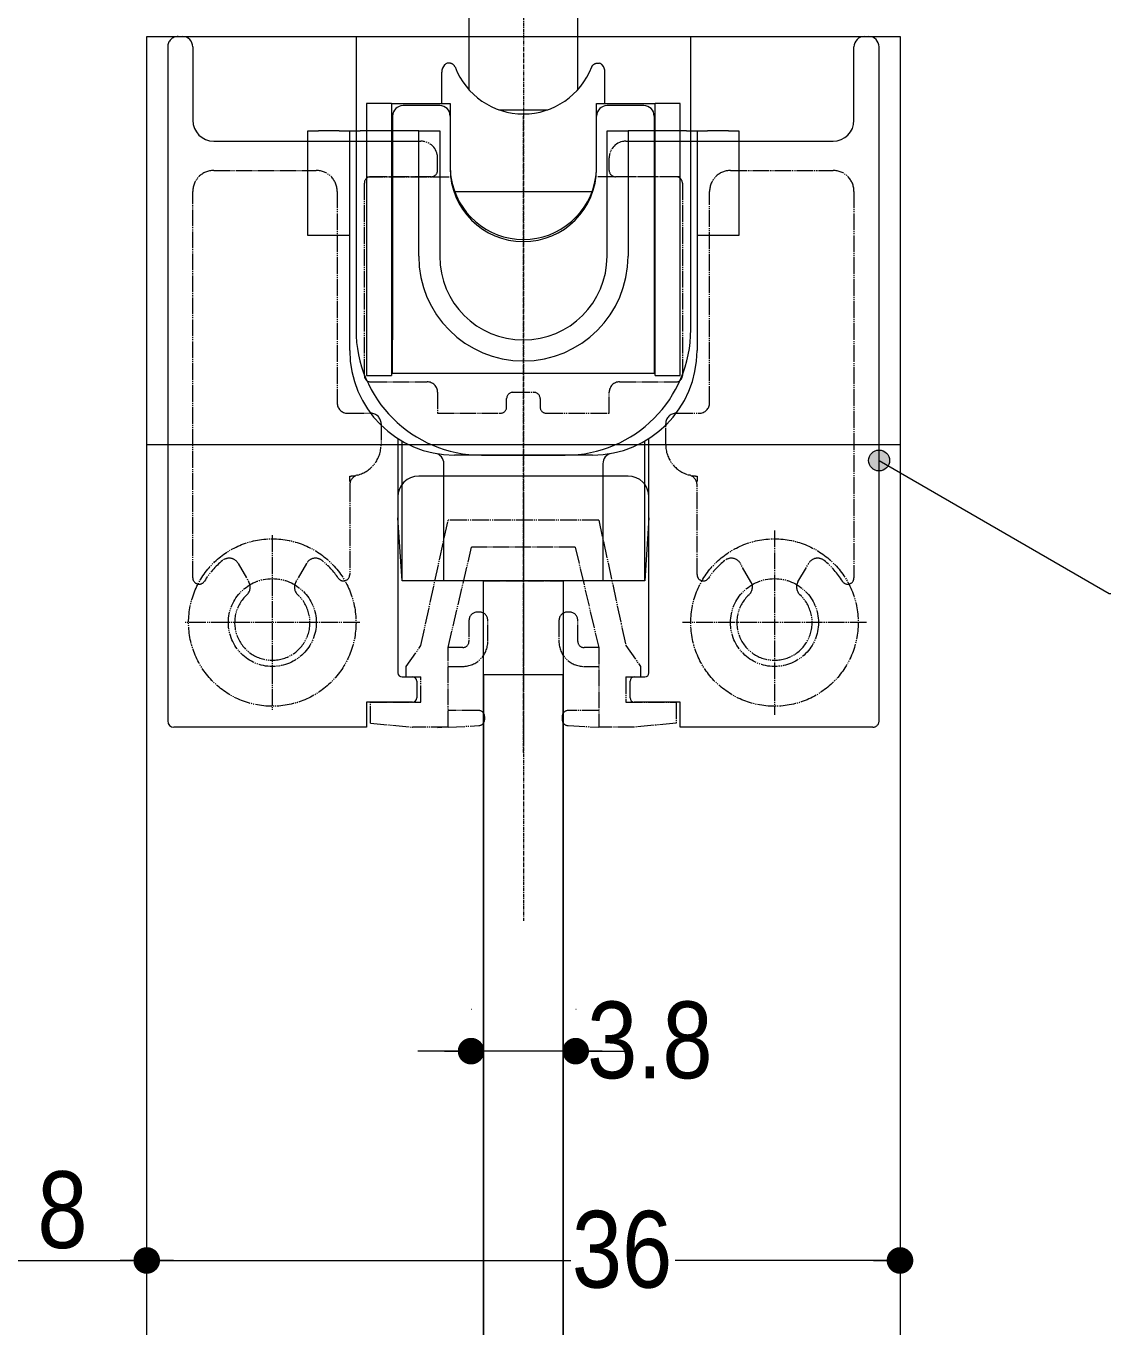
# Model space of a CAD drawing. Units: millimetres, scale not verified. Extents: x -6062 to 6062, y -3045 to 3045.
# Drawn here: x 1181 to 1696, y -22 to 600 of the extents above; entities that cross this region are included whole.
import ezdxf
from ezdxf.enums import TextEntityAlignment as Align

# ---------------------------------------------------------------- set-up
doc = ezdxf.new("R2010")
doc.units = ezdxf.units.MM
doc.header["$LTSCALE"] = 20
doc.header["$PDMODE"] = 32
doc.header["$PDSIZE"] = 10
doc.linetypes.add('USER1', pattern=[2.91, 1.76, -0.4, 0.35, -0.4])
doc.linetypes.add('USER2', pattern=[10.5, 8, -0.5, 0.5, -0.5, 0.5, -0.5])
for name, color, linetype, lineweight in [('0-0_3一般', 7, 'Continuous', 15), ('0-1_2寸法-3', 7, 'Continuous', 15), ('0-2_2寸法-1', 7, 'Continuous', 15), ('0-3_0', 7, 'Continuous', 25), ('0-5_2寸法-2', 7, 'Continuous', 15)]:
    doc.layers.add(name, color=color, linetype=linetype, lineweight=lineweight)
doc.layers.add('0-4_Defpoints', color=7, linetype='Continuous')
doc.styles.add('ＭＳ Ｐゴシック', font='')
doc.styles.get('ＭＳ Ｐゴシック').set_extended_font_data('MS PGothic')

# ---------------------------------------------------------------- blocks, each defined once
blk = doc.blocks.new('グループ-3')
at = {"layer": '0-0_3一般'}
for p, q in [((60523.7, 11900), (67723.7, 11900)), ((60523.7, -37500), (60523.7, 11900)), ((67723.7, 11900), (67723.7, -37500)), ((60523.7, 8000), (67723.7, 8000))]:
    blk.add_line(p, q, dxfattribs=at)
blk.add_lwpolyline([(64503.7, -32004.9), (64503.7, 5800), (63743.7, 5800), (63743.7, -32004.9)], close=True, dxfattribs=at)
blk = doc.blocks.new('グループ-4')
at = {"layer": '0-0_3一般', "linetype": 'USER1'}
blk.add_line((64123.7, 20121.9), (64123.7, 3450.4), dxfattribs=at)
blk = doc.blocks.new('グループ-9')
at = {"layer": '0-0_3一般'}
for name in ['グループ-4', 'グループ-3']:
    blk.add_blockref(name, (0, 0), dxfattribs=at)
blk = doc.blocks.new('グループ-10')
at = {"layer": '0-0_3一般'}
for p, q in [((63603.7, 12100), (63603.7, 11391.4)), ((64643.7, 11391.4), (64643.7, 12100)), ((60523.7, -37200), (60523.7, 11900)), ((60523.7, 11900), (62523.7, 11900)), ((62523.7, 11900), (62523.7, 9100)), ((65723.7, 11900), (67723.7, 11900)), ((65723.7, 9100), (65723.7, 11900)), ((67383.7, 11900), (67423.7, 11900)), ((67723.7, 11900), (67723.7, -37200)), ((60723.7, 11800), (60723.7, 5360)), ((60963.7, 11800), (60963.7, 11100)), ((67283.7, 11100), (67283.7, 11800)), ((67523.7, 5360), (67523.7, 11800)), ((63397.2, 11644.5), (63395, 11644)), ((64850.1, 11644.5), (64852.3, 11644)), ((63343.7, 11260), (63343.7, 11560)), ((64903.7, 11260), (64903.7, 11560)), ((62863.7, 11260), (63423.7, 11260)), ((62863.7, 11260), (62863.7, 8660)), ((63323.7, 11240), (62973.7, 11240)), ((63423.7, 11260), (63423.7, 11140)), ((63890.4, 11200), (64356.9, 11200)), ((64823.7, 11260), (65383.7, 11260)), ((64823.7, 11140), (64823.7, 11260)), ((65273.7, 11240), (64923.7, 11240)), ((65623.7, 11260), (65383.7, 11260)), ((65383.7, 8660), (65383.7, 11260)), ((65623.7, 10560), (65623.7, 11260)), ((62873.7, 11140), (62873.7, 9000)), ((63423.7, 11140), (63423.7, 10640)), ((64823.7, 10640), (64823.7, 11140)), ((65373.7, 11140), (65373.7, 9000)), ((62063.7, 11000), (62163.7, 11000)), ((62363.7, 11000), (62163.7, 11000)), ((62363.7, 11000), (62463.7, 11000)), ((62463.7, 11000), (62563.7, 11000)), ((62463.7, 8900), (62463.7, 11000)), ((63123.7, 11000), (62563.7, 11000)), ((63123.7, 9800), (63123.7, 11000)), ((64923.7, 11000), (65123.7, 11000)), ((64923.7, 9800), (64923.7, 11000)), ((65683.7, 11000), (65783.7, 11000)), ((65783.7, 11000), (65883.7, 11000)), ((65783.7, 11000), (65783.7, 8900)), ((66083.7, 11000), (65883.7, 11000)), ((66083.7, 11000), (66183.7, 11000)), ((66183.7, 11000), (66183.7, 10000)), ((61163.7, 10900), (63143.7, 10900)), ((65103.7, 10900), (67083.7, 10900)), ((62623.7, 10560), (62623.7, 8660)), ((65623.7, 8660), (65623.7, 10560)), ((63466.1, 10420), (64781.2, 10420)), ((62363.7, 10000), (62163.7, 10000)), ((62463.7, 10000), (62363.7, 10000)), ((65883.7, 10000), (65783.7, 10000)), ((66083.7, 10000), (65883.7, 10000)), ((66183.7, 10000), (66083.7, 10000)), ((62873.7, 9000), (62863.7, 9000)), ((62873.7, 8680), (62873.7, 9000)), ((65383.7, 9000), (65373.7, 9000)), ((65373.7, 9000), (65373.7, 8680)), ((62623.7, 8660), (62863.7, 8660)), ((65373.7, 8680), (62873.7, 8680)), ((65383.7, 8660), (65623.7, 8660)), ((62923.7, 8057.9), (62923.7, 7300)), ((65283.7, 6700), (65283.7, 8034)), ((65323.7, 7300), (65323.7, 8058.3)), ((64783.7, 7900), (63463.7, 7900)), ((63723.7, 7900), (64523.7, 7900)), ((63363.7, 6700), (63363.7, 7818.3)), ((65123.7, 7700), (63123.7, 7700)), ((62923.7, 7500), (62923.7, 5820)), ((65323.7, 5820), (65323.7, 7500)), ((62963.7, 6700), (62923.7, 7300)), ((65323.7, 7300), (65283.7, 6700)), ((63363.7, 6700), (63263.7, 6700)), ((63863.7, 6700), (63363.7, 6700)), ((63743.7, -32300), (63743.7, 6700)), ((64383.7, 6700), (63863.7, 6700)), ((64503.7, 6700), (64503.7, -32300)), ((64983.7, 6700), (64883.7, 6700)), ((65283.7, 6700), (64983.7, 6700)), ((62963.7, 5780), (63063.7, 5780)), ((63103.7, 5740), (63103.7, 5580)), ((65143.7, 5580), (65143.7, 5740)), ((65183.7, 5780), (65283.7, 5780)), ((62623.7, 5300), (60783.7, 5300)), ((67463.7, 5300), (65623.7, 5300))]:
    blk.add_line(p, q, dxfattribs=at)
at = {"layer": '0-0_3一般', "linetype": 'USER2'}
for p, q in [((60823.7, 11900), (60863.7, 11900)), ((63303.7, 10620), (63303.7, 10740)), ((64943.7, 10620), (64943.7, 10740)), ((61163.7, 10620), (62143.7, 10620)), ((64943.7, 10620), (64943.9, 10620)), ((66103.7, 10620), (67083.7, 10620)), ((62603.7, 8660), (62603.7, 10500)), ((62623.7, 10560), (63430.8, 10560)), ((63243.7, 10560), (62663.7, 10560)), ((65623.7, 10560), (64816.5, 10560)), ((65583.7, 10560), (65003.7, 10560)), ((65643.7, 10500), (65643.7, 8660)), ((60963.7, 6727.1), (60963.7, 10420)), ((62343.7, 10420), (62343.7, 8400)), ((65903.7, 8400), (65903.7, 10420)), ((67283.7, 10420), (67283.7, 6727.1)), ((62663.7, 8600), (63203.7, 8600)), ((65043.7, 8600), (65583.7, 8600)), ((63303.7, 8500), (63303.7, 8300)), ((64023.7, 8500), (64223.7, 8500)), ((64943.7, 8300), (64943.7, 8500)), ((63963.7, 8360), (63963.7, 8440)), ((64283.7, 8440), (64283.7, 8360)), ((62443.7, 8300), (62663.7, 8300)), ((63303.7, 8300), (63903.7, 8300)), ((64343.7, 8300), (64943.7, 8300)), ((65583.7, 8300), (65803.7, 8300)), ((62763.7, 8200), (62763.7, 8000)), ((65483.7, 8000), (65483.7, 8200)), ((62463.7, 7648.5), (62463.7, 7700)), ((62463.7, 7612.7), (62463.7, 6758.3)), ((65783.7, 7700), (65783.7, 7648.5)), ((65783.7, 6758.3), (65783.7, 7612.7)), ((64123.7, 7516.7), (64123.7, 5116.7)), ((63143.7, 6080), (63403.7, 7280)), ((64843.7, 7280), (63403.7, 7280)), ((64843.7, 7280), (65103.7, 6080)), ((61723.7, 7136), (61723.7, 5464)), ((66523.7, 7180), (66523.7, 5420)), ((63403.7, 6060.7), (63627.7, 7020)), ((64619.6, 7020), (63627.7, 7020)), ((64619.6, 7020), (64843.7, 6060.7)), ((61397.5, 6865), (61499.2, 6688.8)), ((62049.9, 6865), (61948.2, 6688.8)), ((66299.2, 6688.8), (66197.5, 6865)), ((66748.2, 6688.8), (66849.9, 6865)), ((63743.7, 6700), (64503.7, 6700)), ((63703.7, 6400.7), (63683.7, 6400.7)), ((64563.7, 6400.7), (64543.7, 6400.7)), ((62559.7, 6300), (60887.7, 6300)), ((63603.7, 6320.7), (63603.7, 6120.7)), ((63783.7, 6120.7), (63783.7, 6320.7)), ((64463.7, 6320.7), (64463.7, 6120.7)), ((64643.7, 6120.7), (64643.7, 6320.7)), ((67403.7, 6300), (65643.7, 6300)), ((63003.7, 5880), (63143.7, 6080)), ((63403.7, 5300), (63403.7, 6060.7)), ((63543.7, 6060.7), (63403.7, 6060.7)), ((64843.7, 6060.7), (64703.7, 6060.7)), ((64843.7, 6060.7), (64843.7, 5300)), ((65103.7, 6080), (65243.7, 5880)), ((63003.7, 5780), (63003.7, 5880)), ((63403.7, 5880.7), (63543.7, 5880.7)), ((64703.7, 5880.7), (64843.7, 5880.7)), ((65243.7, 5880), (65243.7, 5780)), ((63003.7, 5780), (63143.7, 5780)), ((63143.7, 5540), (63143.7, 5780)), ((65103.7, 5780), (65243.7, 5780)), ((65103.7, 5780), (65103.7, 5540)), ((62663.7, 5540), (63143.7, 5540)), ((62663.7, 5340), (62663.7, 5540)), ((65103.7, 5540), (65583.7, 5540)), ((65583.7, 5540), (65583.7, 5340)), ((63693.7, 5460), (63403.7, 5460)), ((63753.7, 5375.3), (63753.7, 5400)), ((64493.7, 5400), (64493.7, 5375.3)), ((64843.7, 5460), (64553.7, 5460)), ((62663.7, 5340), (63063.7, 5300)), ((63403.7, 5300), (63063.7, 5300)), ((63384.8, 5299), (63301.2, 5294.6)), ((63403.7, 5300), (63696.8, 5315.4)), ((64550.5, 5315.4), (64843.7, 5300)), ((65183.7, 5300), (64843.7, 5300)), ((65583.7, 5340), (65183.7, 5300))]:
    blk.add_line(p, q, dxfattribs=at)
at = {"layer": '0-0_3一般', "linetype": 'USER1'}
blk.add_line((64123.7, 5058.5), (64123.7, 11139.7), dxfattribs=at)
at = {"layer": '0-0_3一般'}
for points in [[(63470.3, 11608.7), (63469.5, 11610.8), (63468.5, 11612.9), (63467.5, 11614.9), (63466.4, 11616.8), (63465.3, 11618.7), (63464.1, 11620.5), (63462.8, 11622.3), (63461.4, 11624), (63460, 11625.6), (63458.5, 11627.2), (63456.9, 11628.7), (63455.3, 11630.2), (63453.6, 11631.6), (63451.8, 11633), (63450, 11634.3), (63448, 11635.5), (63446, 11636.7), (63444, 11637.8), (63441.8, 11638.9), (63439.6, 11639.9), (63437.4, 11640.8), (63435.2, 11641.7), (63432.9, 11642.5), (63430.7, 11643.2), (63428.5, 11643.8), (63426.2, 11644.3), (63424, 11644.8), (63421.8, 11645.2), (63419.5, 11645.5), (63417.3, 11645.8), (63415.1, 11646), (63412.8, 11646), (63410.6, 11646.1), (63408.4, 11646), (63406.1, 11645.9), (63403.9, 11645.6), (63401.7, 11645.3), (63399.5, 11645), (63397.2, 11644.5)], [(64777, 11608.7), (64777.9, 11610.8), (64778.8, 11612.9), (64779.8, 11614.9), (64780.9, 11616.8), (64782, 11618.7), (64783.3, 11620.5), (64784.5, 11622.3), (64785.9, 11624), (64787.3, 11625.6), (64788.8, 11627.2), (64790.4, 11628.7), (64792, 11630.2), (64793.7, 11631.6), (64795.5, 11633), (64797.4, 11634.3), (64799.3, 11635.5), (64801.3, 11636.7), (64803.4, 11637.8), (64805.5, 11638.9), (64807.7, 11639.9), (64809.9, 11640.8), (64812.2, 11641.7), (64814.4, 11642.5), (64816.6, 11643.2), (64818.9, 11643.8), (64821.1, 11644.3), (64823.3, 11644.8), (64825.6, 11645.2), (64827.8, 11645.5), (64830, 11645.8), (64832.3, 11646), (64834.5, 11646), (64836.7, 11646.1), (64839, 11646), (64841.2, 11645.9), (64843.4, 11645.6), (64845.6, 11645.3), (64847.9, 11645), (64850.1, 11644.5)], [(62863.7, 11260), (62623.7, 11260), (62623.7, 10560)], [(62163.7, 10000), (62063.7, 10000), (62063.7, 11000)], [(63123.7, 11000), (63323.7, 11000), (63323.7, 9800)], [(65683.7, 11000), (65123.7, 11000), (65123.7, 9800)], [(63263.7, 6700), (62963.7, 6700), (62963.7, 8034)], [(64883.7, 7818.3), (64883.7, 6700), (64383.7, 6700)], [(63063.7, 5540), (62623.7, 5540), (62623.7, 5300)], [(65623.7, 5300), (65623.7, 5540), (65183.7, 5540)]]:
    blk.add_lwpolyline(points, dxfattribs=at)
at = {"layer": '0-0_3一般', "linetype": 'USER2'}
for centre, radius in [((61723.7, 6300), 800), ((66523.7, 6300), 800), ((61723.7, 6300), 420), ((66523.7, 6300), 420)]:
    blk.add_circle(centre, radius, dxfattribs=at)
for centre, radius, start, end in [((60823.7, 11800), 100, 90, 180), ((63143.7, 10740), 160, 0, 90), ((65103.7, 10740), 160, 90, 180), ((61163.7, 10420), 200, 90, 180), ((62143.7, 10420), 200, 0, 90), ((63243.7, 10620), 60, 270, 0), ((65003.7, 10620), 60, 180, 270), ((66103.7, 10420), 200, 90, 180), ((67083.7, 10420), 200, 0, 90), ((62663.7, 10500), 60, 90, 180), ((65583.7, 10500), 60, 0, 90), ((62663.7, 8660), 60, 180, 270), ((63203.7, 8500), 100, 360, 90), ((65043.7, 8500), 100, 90, 180), ((65583.7, 8660), 60, 270, 0), ((64023.7, 8440), 60, 90, 180), ((64223.7, 8440), 60, 360, 90), ((62443.7, 8400), 100, 180, 270), ((63903.7, 8360), 60, 270, 360), ((64343.7, 8360), 60, 180, 270), ((65803.7, 8400), 100, 270, 0), ((62663.7, 8200), 100, 0, 90), ((65583.7, 8200), 100, 90, 180), ((62463.7, 8000), 300, 284.47751, 0), ((65783.7, 8000), 300, 180, 255.52249), ((62563.7, 7612.7), 100, 104.47751, 180), ((65683.7, 7612.7), 100, 0, 75.52249), ((62463.7, 8000), 300, 270, 279.29547), ((65783.7, 8000), 300, 260.70453, 270), ((61723.7, 6300), 760, 128.71474, 148.61185), ((61310.9, 6815), 100, 30, 128.71474), ((62136.5, 6815), 100, 51.28526, 150), ((61723.7, 6300), 760, 33.97635, 51.28526), ((66523.7, 6300), 760, 128.71474, 146.02365), ((66110.9, 6815), 100, 30, 128.71474), ((66936.5, 6815), 100, 51.28526, 150), ((66523.7, 6300), 760, 31.38815, 51.28526), ((61023.7, 6727.1), 60, 180, 328.61185), ((62403.7, 6758.3), 60, 213.97635, 0), ((65843.7, 6758.3), 60, 180, 326.02365), ((67223.7, 6727.1), 60, 211.38815, 0), ((61412.6, 6638.8), 100, 312.55586, 30), ((62034.8, 6638.8), 100, 150, 227.44414), ((66212.6, 6638.8), 100, 312.55586, 30), ((66834.8, 6638.8), 100, 150, 227.44414), ((61723.7, 6300), 360, 132.55586, 270), ((61723.7, 6300), 360, 270, 47.44414), ((66523.7, 6300), 360, 132.55586, 270), ((66523.7, 6300), 360, 270, 47.44414), ((63683.7, 6320.7), 80, 90, 180), ((63703.7, 6320.7), 80, 0, 90), ((64543.7, 6320.7), 80, 90, 180), ((64563.7, 6320.7), 80, 0, 90), ((63543.7, 6120.7), 60, 270, 0), ((63543.7, 6120.7), 240, 270, 0), ((64703.7, 6120.7), 240, 180, 270), ((64703.7, 6120.7), 60, 180, 270), ((63693.7, 5400), 60, 0, 90), ((63693.7, 5375.3), 60, 273, 0), ((64553.7, 5400), 60, 90, 180), ((64553.7, 5375.3), 60, 180, 267), ((67463.7, 5360), 60, 270, 0)]:
    blk.add_arc(centre, radius, start, end, dxfattribs=at)
at = {"layer": '0-0_3一般'}
for centre, radius, start, end in [((60863.7, 11800), 100, 0, 90), ((67383.7, 11800), 100, 90, 180), ((67423.7, 11800), 100, 0, 90), ((63443.7, 11560), 100, 137.19127, 180), ((63414.3, 11587.2), 60, 108.77475, 137.19127), ((64123.7, 11860), 700, 201.03701, 338.96299), ((64833, 11587.2), 60, 42.80873, 71.22525), ((64803.7, 11560), 100, 0, 42.80873), ((62973.7, 11140), 100, 90, 180), ((63323.7, 11140), 100, 0, 90), ((64923.7, 11140), 100, 90, 180), ((65273.7, 11140), 100, 0, 90), ((61163.7, 11100), 200, 180, 270), ((67083.7, 11100), 200, 270, 0), ((64123.7, 10660), 700, 180, 188.21322), ((64123.7, 10640), 700, 180, 0), ((64123.7, 10660), 700, 351.78678, 0), ((64123.7, 10660), 700, 188.21322, 351.78678), ((64123.7, 9800), 1000, 180, 0), ((64123.7, 9800), 800, 180, 0), ((63723.7, 9100), 1200, 180, 270), ((64523.7, 9100), 1200, 270, 360), ((63463.7, 8900), 1000, 180, 270), ((64783.7, 8900), 1000, 270, 0), ((63263.7, 7818.3), 100, 0, 79.52432), ((64983.7, 7818.3), 100, 100.47568, 180), ((63123.7, 7500), 200, 90, 180), ((65123.7, 7500), 200, 0, 90), ((62963.7, 5820), 40, 180, 270), ((63063.7, 5740), 40, 0, 90), ((65183.7, 5740), 40, 90, 180), ((65283.7, 5820), 40, 270, 0), ((63063.7, 5580), 40, 270, 0), ((65183.7, 5580), 40, 180, 270), ((60783.7, 5360), 60, 180, 270)]:
    blk.add_arc(centre, radius, start, end, dxfattribs=at)
blk = doc.blocks.new('グループ-11')
at = {"layer": '0-0_3一般'}
for name in ['グループ-10', 'グループ-9']:
    blk.add_blockref(name, (0, 0), dxfattribs=at)
blk = doc.blocks.new('_Dot')
at = {"layer": '0-3_0'}
blk.add_line((-10, 0), (-20, 0), dxfattribs=at)
for points in [[(0, 0), (-3.09, 9.51), (-1.87, 9.82)], [(0, 0), (-1.87, 9.82), (-0.63, 9.98)], [(0, 0), (-0.63, 9.98), (0.63, 9.98)], [(0, 0), (0.63, 9.98), (1.87, 9.82)], [(0, 0), (1.87, 9.82), (3.09, 9.51)], [(0, 0), (-10, 0), (-9.92, 1.25)], [(0, 0), (-9.92, -1.25), (-10, 0)], [(0, 0), (-9.92, 1.25), (-9.69, 2.49)], [(0, 0), (-9.69, -2.49), (-9.92, -1.25)], [(0, 0), (-9.69, 2.49), (-9.3, 3.68)], [(0, 0), (-9.3, -3.68), (-9.69, -2.49)], [(0, 0), (-9.3, 3.68), (-8.76, 4.82)], [(0, 0), (-8.76, -4.82), (-9.3, -3.68)], [(0, 0), (-8.76, 4.82), (-8.09, 5.88)], [(0, 0), (-8.09, -5.88), (-8.76, -4.82)], [(0, 0), (-8.09, 5.88), (-7.29, 6.85)], [(0, 0), (-7.29, -6.85), (-8.09, -5.88)], [(0, 0), (-7.29, 6.85), (-6.37, 7.71)], [(0, 0), (-6.37, -7.71), (-7.29, -6.85)], [(0, 0), (-6.37, 7.71), (-5.36, 8.44)], [(0, 0), (-5.36, -8.44), (-6.37, -7.71)], [(0, 0), (-5.36, 8.44), (-4.26, 9.05)], [(0, 0), (-4.26, -9.05), (-5.36, -8.44)], [(0, 0), (-4.26, 9.05), (-3.09, 9.51)], [(0, 0), (-3.09, -9.51), (-4.26, -9.05)], [(0, 0), (-1.87, -9.82), (-3.09, -9.51)], [(0, 0), (-0.63, -9.98), (-1.87, -9.82)], [(0, 0), (0.63, -9.98), (-0.63, -9.98)], [(0, 0), (3.09, 9.51), (4.26, 9.05)], [(0, 0), (4.26, 9.05), (5.36, 8.44)], [(0, 0), (5.36, 8.44), (6.37, 7.71)], [(0, 0), (6.37, 7.71), (7.29, 6.85)], [(0, 0), (7.29, 6.85), (8.09, 5.88)], [(0, 0), (8.09, 5.88), (8.76, 4.82)], [(0, 0), (8.76, 4.82), (9.3, 3.68)], [(0, 0), (9.3, 3.68), (9.69, 2.49)], [(0, 0), (9.69, 2.49), (9.92, 1.25)], [(0, 0), (9.92, 1.25), (10, 0)], [(0, 0), (1.87, -9.82), (0.63, -9.98)], [(0, 0), (3.09, -9.51), (1.87, -9.82)], [(0, 0), (4.26, -9.05), (3.09, -9.51)], [(0, 0), (5.36, -8.44), (4.26, -9.05)], [(0, 0), (6.37, -7.71), (5.36, -8.44)], [(0, 0), (7.29, -6.85), (6.37, -7.71)], [(0, 0), (8.09, -5.88), (7.29, -6.85)], [(0, 0), (8.76, -4.82), (8.09, -5.88)], [(0, 0), (9.3, -3.68), (8.76, -4.82)], [(0, 0), (9.69, -2.49), (9.3, -3.68)], [(0, 0), (9.92, -1.25), (9.69, -2.49)], [(0, 0), (10, 0), (9.92, -1.25)]]:
    blk.add_solid(points, dxfattribs=at)

msp = doc.modelspace()

# ---------------------------------------------------------------- hatches: boundary and pattern name
at = {"layer": '0-1_2寸法-3'}
msp.add_hatch(color=256, dxfattribs=at).paths.add_polyline_path([(1593.69, 392.43, 1), (1583.68, 392.43, 1)])

# ---------------------------------------------------------------- linework, layer by layer
msp.add_lwpolyline([(1588.68, 392.43), (1698.68, 328.92), (1925.56, 328.92)], dxfattribs=at)
msp.add_circle((1588.68, 392.43), 5.01, dxfattribs=at)
at = {"layer": '0-2_2寸法-1'}
for p, q in [((1238.68, 30.25), (1238.88, 30.25)), ((1171.4, 10.25), (1225.97, 10.25))]:
    msp.add_line(p, q, dxfattribs=at)
at = {"layer": '0-4_Defpoints'}
for p in [(1393.68, 110.25), (1443.68, 110.25), (1238.68, 10.25), (1598.68, 10.25)]:
    msp.add_point(p, dxfattribs=at)
at = {"layer": '0-5_2寸法-2'}
for p, q in [((1393.68, 130.25), (1393.88, 130.25)), ((1443.68, 130.25), (1443.88, 130.25)), ((1380.97, 110.25), (1368.26, 110.25)), ((1443.68, 110.25), (1393.68, 110.25)), ((1456.4, 110.25), (1469.11, 110.25)), ((1238.68, 30.25), (1238.88, 30.25)), ((1598.68, 30.25), (1598.88, 30.25)), ((1251.4, 10.25), (1441.35, 10.25)), ((1585.97, 10.25), (1491.29, 10.25))]:
    msp.add_line(p, q, dxfattribs=at)

# ---------------------------------------------------------------- block references
at = {"layer": '0-0_3一般', "xscale": 0.05, "yscale": 0.05}
msp.add_blockref('グループ-11', (-1787.5, 0), dxfattribs=at)
at = {"layer": '0-2_2寸法-1', "xscale": 0.6356201, "yscale": 0.6356201}
msp.add_blockref('_Dot', (1238.68, 10.25), dxfattribs=at)
at = {"layer": '0-5_2寸法-2', "xscale": 0.6356201, "yscale": 0.6356201}
for p in [(1393.68, 110.25), (1598.68, 10.25)]:
    msp.add_blockref('_Dot', p, dxfattribs=at)
at = {"layer": '0-5_2寸法-2', "xscale": 0.6356201, "yscale": 0.6356201, "rotation": 180}
for p in [(1443.68, 110.25), (1238.68, 10.25)]:
    msp.add_blockref('_Dot', p, dxfattribs=at)

# ---------------------------------------------------------------- texts
at = {"layer": '0-2_2寸法-1', "style": 'ＭＳ Ｐゴシック', "width": 0.9}
msp.add_text('8', height=36.66, dxfattribs=at).set_placement((1186.39, 5.19), align=Align.BOTTOM_LEFT)
at = {"layer": '0-5_2寸法-2', "style": 'ＭＳ Ｐゴシック', "width": 0.9}
for s, p in [('3.8', (1449.11, 86.28)), ('36', (1441.83, -13.72))]:
    msp.add_text(s, height=36.66, dxfattribs=at).set_placement(p, align=Align.BOTTOM_LEFT)

doc.saveas('drawing.dxf')
